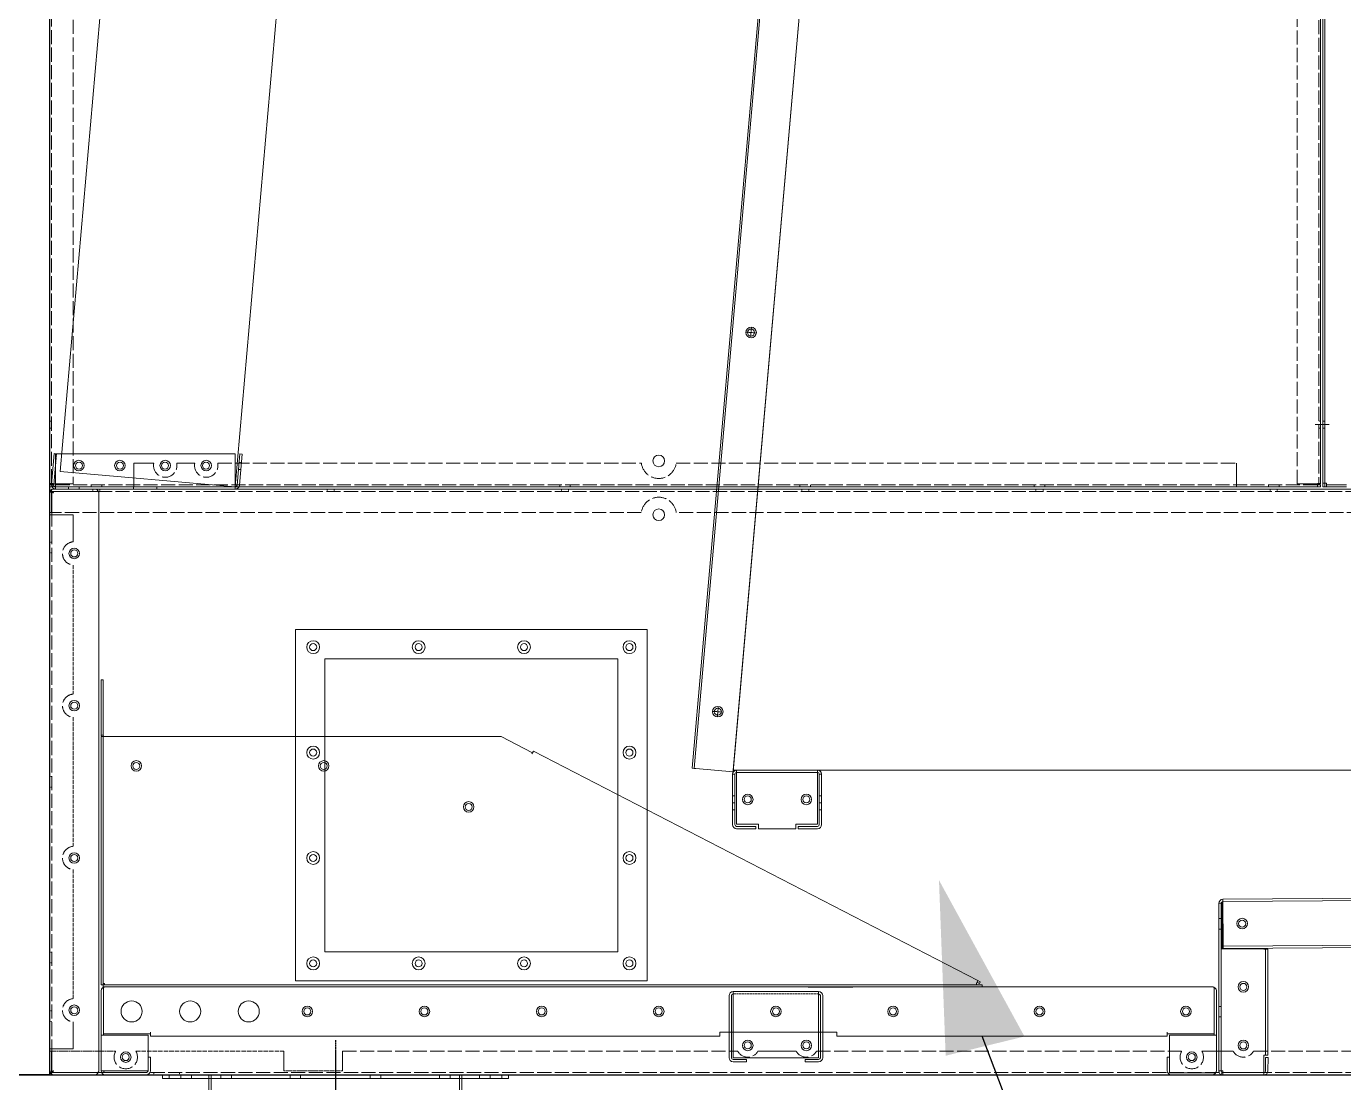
# Model space of a CAD drawing. Header units: millimetres. Extents: x 12184 to 41592, y 8990 to 29785.
# Drawn here: x 25405 to 26529, y 15717 to 16619 of the extents above; entities that cross this region are included whole.
import ezdxf

# ---------------------------------------------------------------- set-up
doc = ezdxf.new("R2010")
doc.units = ezdxf.units.MM
for name, pattern in [('CENTER', [2, 1.25, -0.25, 0.25, -0.25]), ('DASHDOT', [18.5, 12, -3, 0.5, -3]), ('DASHED', [15, 12, -3])]:
    doc.linetypes.add(name, pattern=pattern)
for name, color, linetype in [('center', 1, 'CENTER'), ('냉각탑_dim', 1, 'Continuous'), ('냉각탑_찬넬방진', 1, 'Continuous')]:
    doc.layers.add(name, color=color, linetype=linetype)

# ---------------------------------------------------------------- blocks, each defined once
blk = doc.blocks.new('A$C4226346C')
at = {"color": 7, "lineweight": 15}
for p, q in [((23.3, 330), (23.3, 165)), ((45.3, 330), (23.3, 330)), ((45.3, 330), (45.3, 165)), ((23.3, 321.5), (45.3, 321.5)), ((217.1, 312.7), (217.1, 165)), ((220.3, 312.7), (217.1, 312.7)), ((220.3, 312.7), (217.1, 312.7)), ((220.3, 307), (217.1, 307)), ((220.3, 312.7), (220.3, 165)), ((23.3, 302.1), (45.3, 302.1)), ((23.3, 302.1), (45.3, 302.1)), ((23.3, 298.5), (45.3, 298.5)), ((217.1, 297), (220.3, 297)), ((217.1, 297), (220.3, 297)), ((217.1, 288), (220.3, 288)), ((217.1, 288), (220.3, 288)), ((23.3, 279.1), (45.3, 279.1)), ((23.3, 279.1), (45.3, 279.1)), ((45.3, 274), (23.3, 274)), ((28.3, 273), (28.3, 165)), ((45.3, 273), (28.3, 273)), ((220.3, 271), (28.3, 271)), ((217.1, 273), (45.3, 273)), ((220.3, 273), (217.1, 273)), ((220.3, 273), (217.1, 273)), ((220.3, 165), (220.3, 273)), ((217.1, 262.8), (220.3, 262.8)), ((217.1, 262.8), (220.3, 262.8)), ((23.3, 249), (45.3, 249)), ((23.3, 249), (45.3, 249)), ((217.1, 253.8), (220.3, 253.8)), ((217.1, 253.8), (220.3, 253.8)), ((23.3, 226), (45.3, 226)), ((23.3, 226), (45.3, 226)), ((217.1, 203.7), (220.3, 203.7)), ((217.1, 203.7), (220.3, 203.7)), ((217.1, 194.7), (220.3, 194.7)), ((217.1, 194.7), (220.3, 194.7)), ((23.3, 176.5), (45.3, 176.5)), ((23.3, 176.5), (45.3, 176.5)), ((23.3, 165), (23.3, 0)), ((28.3, 165), (28.3, 57)), ((28.3, 165), (28.3, 59)), ((45.3, 165), (45.3, 0)), ((217.1, 17.3), (217.1, 165)), ((220.3, 17.3), (220.3, 165)), ((220.3, 57), (220.3, 165)), ((220.3, 59), (220.3, 165)), ((23.3, 153.5), (45.3, 153.5)), ((23.3, 153.5), (45.3, 153.5)), ((217.1, 135.3), (220.3, 135.3)), ((217.1, 135.3), (220.3, 135.3)), ((217.1, 126.3), (220.3, 126.3)), ((217.1, 126.3), (220.3, 126.3)), ((23.3, 104), (45.3, 104)), ((23.3, 104), (45.3, 104)), ((23.3, 81), (45.3, 81)), ((23.3, 81), (45.3, 81)), ((217.1, 76.2), (220.3, 76.2)), ((217.1, 76.2), (220.3, 76.2)), ((220.3, 59), (28.3, 59)), ((45.3, 57), (28.3, 57)), ((217.1, 57), (45.3, 57)), ((217.1, 67.2), (220.3, 67.2)), ((217.1, 67.2), (220.3, 67.2)), ((220.3, 57), (217.1, 57)), ((220.3, 57), (217.1, 57)), ((45.3, 56), (23.3, 56)), ((23.3, 50.9), (45.3, 50.9)), ((23.3, 50.9), (45.3, 50.9)), ((217.1, 42), (220.3, 42)), ((217.1, 42), (220.3, 42)), ((23.3, 31.5), (45.3, 31.5)), ((23.3, 27.9), (45.3, 27.9)), ((23.3, 27.9), (45.3, 27.9)), ((217.1, 33), (220.3, 33)), ((217.1, 33), (220.3, 33)), ((220.3, 23), (217.1, 23)), ((220.3, 17.3), (217.1, 17.3)), ((220.3, 17.3), (217.1, 17.3)), ((23.3, 8.5), (45.3, 8.5)), ((45.3, 0), (23.3, 0))]:
    blk.add_line(p, q, dxfattribs=at)
at = {"layer": 'center'}
blk.add_line((249.8, 165), (0, 165), dxfattribs=at)
blk = doc.blocks.new('A$C14485758')
at = {"color": 7, "lineweight": 13}
for p, q in [((0, 3.4), (0, 496.6)), ((42, 478), (42, 22)), ((42, 22), (42, 478))]:
    blk.add_line(p, q, dxfattribs=at)
at = {"color": 7, "lineweight": 13, "ltscale": 0.002692}
for p, q in [((1.5, 498), (0.7, 498.6)), ((1.5, 2), (0.7, 1.4))]:
    blk.add_line(p, q, dxfattribs=at)
at = {"color": 7, "lineweight": 13, "ltscale": 0.006783}
for p, q in [((3.4, 498), (0.7, 498)), ((3.4, 2), (0.7, 2))]:
    blk.add_line(p, q, dxfattribs=at)
at = {"color": 7, "lineweight": 13, "ltscale": 0.088}
for p, q in [((38.6, 500), (3.4, 500)), ((3.4, 2), (38.6, 2)), ((38.6, 0), (3.4, 0))]:
    blk.add_line(p, q, dxfattribs=at)
at = {"color": 7, "lineweight": 13, "ltscale": 0.0915}
for p, q in [((3.4, 498), (40, 498)), ((3.4, 2), (40, 2))]:
    blk.add_line(p, q, dxfattribs=at)
at = {"color": 7, "lineweight": 13, "ltscale": 0.05}
for p, q in [((40, 498), (40, 478)), ((40, 22), (40, 2))]:
    blk.add_line(p, q, dxfattribs=at)
at = {"color": 7, "lineweight": 13, "ltscale": 0.0415}
for p, q in [((40, 480), (40, 496.6)), ((42, 480), (42, 496.6)), ((40, 20), (40, 3.4)), ((42, 20), (42, 3.4))]:
    blk.add_line(p, q, dxfattribs=at)
at = {"color": 7, "lineweight": 13, "ltscale": 0.0035}
for p, q in [((40, 478), (38.6, 478)), ((38.6, 22), (40, 22))]:
    blk.add_line(p, q, dxfattribs=at)
at = {"color": 7, "lineweight": 13, "ltscale": 0.0085}
blk.add_line((42, 478), (38.6, 478), dxfattribs=at)
at = {"color": 7, "lineweight": 13, "ltscale": 0.005}
for p, q in [((40, 480), (42, 480)), ((40, 22), (40, 20)), ((40, 22), (42, 22)), ((42, 22), (40, 22)), ((40, 20), (42, 20))]:
    blk.add_line(p, q, dxfattribs=at)
at = {"color": 7, "lineweight": 13, "ltscale": 0.005006}
blk.add_line((40, 480), (40, 478), dxfattribs=at)
at = {"color": 7, "lineweight": 13}
for centre in [(21, 445), (21, 315), (21, 185), (21, 55)]:
    blk.add_circle(centre, 3, dxfattribs=at)
for centre, start, end in [((3.4, 496.6), 90, 180), ((38.6, 496.6), 360, 90), ((3.4, 3.4), 180, 270), ((38.6, 3.4), 270, 0)]:
    blk.add_arc(centre, 3.4, start, end, dxfattribs=at)
for points in [[(0, 496.6), (0, 496.9), (0.1, 497.2), (0.2, 497.5), (0.4, 497.7), (0.7, 498)], [(0, 3.4), (0, 3.1), (0.1, 2.8), (0.2, 2.5), (0.4, 2.3), (0.7, 2)]]:
    blk.add_open_spline(points, degree=5, dxfattribs=at)
blk = doc.blocks.new('A$C43CC3445')
at = {"color": 7, "lineweight": 13, "ltscale": 0.095}
for p, q in [((0, 33.6), (0, 71.6)), ((950, 71.6), (950, 33.6)), ((952, 33.6), (952, 71.6))]:
    blk.add_line(p, q, dxfattribs=at)
at = {"color": 7, "lineweight": 13, "ltscale": 0.002692}
for p, q in [((2, 73.5), (1.4, 74.3)), ((950, 73.5), (950.6, 74.3))]:
    blk.add_line(p, q, dxfattribs=at)
at = {"color": 7, "lineweight": 13, "ltscale": 0.006783}
for p, q in [((2, 74.3), (2, 71.6)), ((950, 74.3), (950, 71.6)), ((948.6, 1.7), (951.3, 1.7))]:
    blk.add_line(p, q, dxfattribs=at)
at = {"color": 7, "lineweight": 13, "ltscale": 0.0915}
for p, q in [((2, 35), (2, 71.6)), ((950, 71.6), (950, 35)), ((3.4, 33.6), (40, 33.6)), ((948.6, 33.6), (912, 33.6)), ((40, 3.4), (3.4, 3.4)), ((948.6, 1.7), (912, 1.7))]:
    blk.add_line(p, q, dxfattribs=at)
at = {"color": 7, "lineweight": 13}
for p, q in [((948.6, 75), (3.4, 75)), ((528, 33), (42, 33)), ((528, 33), (42, 33)), ((910, 33), (628, 33)), ((910, 33), (628, 33))]:
    blk.add_line(p, q, dxfattribs=at)
at = {"color": 7, "lineweight": 13, "ltscale": 0.0035}
for p, q in [((2, 35), (2, 33.6)), ((42, 35), (42, 36.4)), ((528, 36.4), (528, 35)), ((910, 36.4), (910, 35))]:
    blk.add_line(p, q, dxfattribs=at)
at = {"color": 7, "lineweight": 13, "ltscale": 0.1}
for p, q in [((2, 35), (42, 35)), ((2, 35), (42, 35)), ((910, 35), (950, 35)), ((910, 35), (950, 35))]:
    blk.add_line(p, q, dxfattribs=at)
at = {"color": 7, "lineweight": 13, "ltscale": 0.0085}
for p, q in [((42, 33), (42, 36.4)), ((528, 33), (528, 36.4)), ((628, 33), (628, 36.4)), ((3.4, 33.6), (0, 33.6)), ((948.6, 33.6), (952, 33.6)), ((3.4, 3.4), (0, 3.4))]:
    blk.add_line(p, q, dxfattribs=at)
at = {"color": 7, "lineweight": 13, "ltscale": 0.25}
for p, q in [((528, 36.4), (628, 36.4)), ((628, 36.4), (528, 36.4))]:
    blk.add_line(p, q, dxfattribs=at)
at = {"color": 7, "lineweight": 13, "ltscale": 0.005}
for p, q in [((528, 33), (528, 35)), ((910, 33), (910, 35)), ((910, 35), (910, 33)), ((42, 15), (40, 15)), ((910, 15), (912, 15)), ((0, 3.4), (2, 3.4))]:
    blk.add_line(p, q, dxfattribs=at)
at = {"color": 7, "lineweight": 13, "ltscale": 0.0755}
for p, q in [((0, 33.6), (0, 3.4)), ((40, 33.6), (40, 3.4)), ((952, 3.4), (952, 33.6))]:
    blk.add_line(p, q, dxfattribs=at)
at = {"color": 7, "lineweight": 13, "ltscale": 0.000768952}
for p, q in [((0, 33.6), (0.3, 33.6)), ((952, 33.6), (951.7, 33.6))]:
    blk.add_line(p, q, dxfattribs=at)
at = {"color": 7, "lineweight": 13, "ltscale": 0.046494}
blk.add_line((40, 33.6), (40, 15), dxfattribs=at)
at = {"color": 7, "lineweight": 13, "ltscale": 0.07975}
blk.add_line((912, 33.6), (912, 1.7), dxfattribs=at)
at = {"color": 7, "lineweight": 13, "ltscale": 0.029}
for p, q in [((40, 3.4), (40, 15)), ((42, 3.4), (42, 15)), ((910, 15), (910, 3.4))]:
    blk.add_line(p, q, dxfattribs=at)
at = {"color": 7, "lineweight": 13, "ltscale": 0.000131999}
blk.add_line((2, 3.4), (2, 3.3), dxfattribs=at)
at = {"color": 7, "lineweight": 13, "ltscale": 0.088}
for p, q in [((3.4, 2), (38.6, 2)), ((38.6, 0), (3.4, 0)), ((913.4, 0), (948.6, 0))]:
    blk.add_line(p, q, dxfattribs=at)
at = {"color": 7, "lineweight": 13, "ltscale": 0.00249}
blk.add_line((951, 1), (950.3, 1.7), dxfattribs=at)
at = {"color": 7, "lineweight": 13, "ltscale": 0.000166142}
blk.add_line((952, 3.4), (952, 3.3), dxfattribs=at)
at = {"color": 7, "lineweight": 13}
for centre, radius in [((26, 54), 9), ((76, 54), 9), ((126, 54), 9), ((176, 54), 3), ((276, 54), 3), ((376, 54), 3), ((476, 54), 3), ((576, 54), 3), ((676, 54), 3), ((801, 54), 3), ((926, 54), 3), ((21, 15), 3), ((931, 15), 3)]:
    blk.add_circle(centre, radius, dxfattribs=at)
for centre, radius, start, end in [((3.4, 71.6), 3.4, 90, 180), ((948.6, 71.6), 3.4, 0, 90), ((3.4, 3.4), 3.4, 180, 270), ((3.4, 3.4), 1.4, 180, 270), ((38.6, 3.4), 1.4, 270, 0), ((38.6, 3.4), 3.4, 270, 0), ((913.4, 3.4), 3.4, 180, 270), ((948.6, 3.4), 3.4, 270, 0)]:
    blk.add_arc(centre, radius, start, end, dxfattribs=at)
for points in [[(3.4, 75), (3.1, 75), (2.8, 74.9), (2.5, 74.8), (2.3, 74.6), (2, 74.3)], [(948.6, 75), (948.9, 75), (949.2, 74.9), (949.5, 74.8), (949.7, 74.6), (950, 74.3)], [(952, 3.4), (952, 3.1), (951.9, 2.7), (951.8, 2.4), (951.6, 2), (951.3, 1.7)]]:
    blk.add_open_spline(points, degree=5, dxfattribs=at)
blk = doc.blocks.new('A$C769B2891')
at = {"color": 7, "lineweight": 15}
for p, q in [((0, 8.5), (1, 151.5)), ((1, 151.5), (3, 151.5)), ((3, 151.5), (1, 151.5)), ((1, 151.5), (3, 151.5)), ((2, 8.5), (3, 151.5)), ((3, 151.5), (2.7, 112.5)), ((2.7, 112.5), (3, 151.5)), ((3.4, 151.5), (3, 151.5)), ((3, 151.5), (3.8, 151.5)), ((3.8, 151.5), (3.4, 151.5)), ((3.8, 151.5), (3.6, 112.5)), ((3.6, 112.5), (3.8, 151.5)), ((4.5, 155), (4.5, 153)), ((747.5, 155), (4.5, 155)), ((4.5, 155), (4.5, 153)), ((4.5, 151.5), (4.5, 155)), ((4.5, 153), (4.5, 152.5)), ((747.5, 153), (4.5, 153)), ((4.5, 152.5), (4.5, 151.5)), ((4.5, 116.5), (4.5, 151.5)), ((4.5, 151.5), (4.5, 116.5)), ((747.5, 153), (747.5, 155)), ((747.5, 155), (747.5, 153)), ((747.5, 155), (747.5, 153)), ((747.5, 151.5), (747.5, 153)), ((747.5, 153), (747.5, 152.5)), ((747.5, 152.5), (747.5, 151.5)), ((747.5, 116.5), (747.5, 151.5)), ((747.5, 151.5), (747.5, 116.5)), ((748.1, 151.5), (747.8, 111.6)), ((748.1, 151.5), (747.8, 111.6)), ((749, 151.5), (748, 3.5)), ((749, 151.5), (748.1, 151.5)), ((748.5, 151.5), (748.1, 151.5)), ((749, 151.5), (748.5, 151.5)), ((749, 151.5), (748.7, 111.6)), ((749, 151.5), (748.7, 111.6)), ((751, 151.5), (749, 151.5)), ((751, 151.5), (749, 151.5)), ((749, 151.5), (751, 151.5)), ((751, 151.5), (750, 3.5)), ((0.9, 138.5), (2.9, 138.5)), ((0.9, 138.5), (2.9, 138.5)), ((750.9, 138.6), (748.9, 138.6)), ((750.9, 138.6), (748.9, 138.6)), ((750.9, 138.6), (748.9, 138.6)), ((750.9, 138.6), (748.9, 138.6)), ((750.9, 138.6), (748.9, 138.6)), ((750.9, 138.6), (748.9, 138.6)), ((750.9, 138.6), (748.9, 138.6)), ((750.9, 138.6), (748.9, 138.6)), ((750.9, 138.6), (748.9, 138.6)), ((750.9, 138.6), (748.9, 138.6)), ((750.9, 138.6), (748.9, 138.6)), ((750.9, 138.6), (748.9, 138.6)), ((750.9, 138.6), (748.9, 138.6)), ((750.9, 138.6), (748.9, 138.6)), ((750.9, 138.6), (748.9, 138.6)), ((750.9, 138.6), (748.9, 138.6)), ((0.8, 129.5), (2.8, 129.5)), ((0.8, 129.5), (2.8, 129.5)), ((750.8, 129.6), (748.8, 129.6)), ((750.8, 129.6), (748.8, 129.6)), ((750.8, 129.6), (748.8, 129.6)), ((750.8, 129.6), (748.8, 129.6)), ((750.8, 129.6), (748.8, 129.6)), ((750.8, 129.6), (748.8, 129.6)), ((750.8, 129.6), (748.8, 129.6)), ((750.8, 129.6), (748.8, 129.6)), ((750.8, 129.6), (748.8, 129.6)), ((750.8, 129.6), (748.8, 129.6)), ((750.8, 129.6), (748.8, 129.6)), ((750.8, 129.6), (748.8, 129.6)), ((750.8, 129.6), (748.8, 129.6)), ((750.8, 129.6), (748.8, 129.6)), ((750.8, 129.6), (748.8, 129.6)), ((750.8, 129.6), (748.8, 129.6)), ((2.7, 112.5), (3.6, 112.5)), ((2.7, 112.5), (4.2, 112.5)), ((3.6, 112.5), (4.2, 112.5)), ((39.2, 112.2), (4.2, 112.5)), ((4.2, 112.5), (39.2, 112.2)), ((4.5, 113), (4.5, 116.5)), ((4.5, 116.5), (4.5, 115.4)), ((4.5, 115.4), (4.5, 115)), ((747.5, 115), (4.5, 115)), ((4.5, 113), (4.5, 115)), ((747.5, 115), (4.5, 115)), ((747.5, 113), (4.5, 113)), ((747.5, 113), (4.5, 113)), ((747.5, 113), (747.5, 116.5)), ((747.5, 115.4), (747.5, 116.5)), ((747.5, 115), (747.5, 115.4)), ((747.5, 113), (747.5, 115)), ((40.3, 112.2), (39.2, 112.2)), ((42.7, 112.2), (39.2, 112.2)), ((40.7, 112.2), (40.1, 21.7)), ((40.7, 112.2), (40.1, 21.7)), ((40.7, 112.2), (40.3, 112.2)), ((42.7, 112.2), (40.7, 112.2)), ((42.7, 112.2), (42.1, 21.7)), ((42.7, 112.2), (42.1, 21.7)), ((708.1, 17.3), (708.7, 111.9)), ((708.1, 17.3), (708.7, 111.9)), ((708.7, 111.9), (712.2, 111.9)), ((708.7, 111.9), (710.7, 111.9)), ((710.1, 17.2), (710.7, 111.9)), ((710.1, 17.2), (710.7, 111.9)), ((711.1, 111.9), (710.7, 111.9)), ((712.2, 111.9), (711.1, 111.9)), ((712.2, 111.9), (747.2, 111.6)), ((712.2, 111.9), (747.2, 111.6)), ((747.2, 111.6), (748.7, 111.6)), ((747.2, 111.6), (747.8, 111.6)), ((748.7, 111.6), (747.8, 111.6)), ((0.4, 63.5), (2.4, 63.5)), ((0.4, 63.5), (2.4, 63.5)), ((0.4, 63.5), (2.4, 63.5)), ((0.4, 63.5), (2.4, 63.5)), ((0.4, 63.5), (2.4, 63.5)), ((0.4, 63.5), (2.4, 63.5)), ((0.4, 63.5), (2.4, 63.5)), ((0.4, 63.5), (2.4, 63.5)), ((0.4, 63.5), (2.4, 63.5)), ((0.4, 63.5), (2.4, 63.5)), ((0.4, 63.5), (2.4, 63.5)), ((0.4, 63.5), (2.4, 63.5)), ((0.4, 63.5), (2.4, 63.5)), ((0.4, 63.5), (2.4, 63.5)), ((0.3, 54.5), (2.3, 54.5)), ((0.3, 54.5), (2.3, 54.5)), ((0.3, 54.5), (2.3, 54.5)), ((0.3, 54.5), (2.3, 54.5)), ((0.3, 54.5), (2.3, 54.5)), ((0.3, 54.5), (2.3, 54.5)), ((0.3, 54.5), (2.3, 54.5)), ((0.3, 54.5), (2.3, 54.5)), ((0.3, 54.5), (2.3, 54.5)), ((0.3, 54.5), (2.3, 54.5)), ((0.3, 54.5), (2.3, 54.5)), ((0.3, 54.5), (2.3, 54.5)), ((0.3, 54.5), (2.3, 54.5)), ((0.3, 54.5), (2.3, 54.5)), ((750.3, 53.5), (748.3, 53.5)), ((750.3, 53.5), (748.3, 53.5)), ((750.3, 53.5), (748.3, 53.5)), ((750.3, 53.5), (748.3, 53.5)), ((750.3, 53.5), (748.3, 53.5)), ((750.3, 53.5), (748.3, 53.5)), ((750.3, 53.5), (748.3, 53.5)), ((750.3, 53.5), (748.3, 53.5)), ((750.3, 53.5), (748.3, 53.5)), ((750.3, 53.5), (748.3, 53.5)), ((750.3, 44.5), (748.3, 44.5)), ((750.3, 44.5), (748.3, 44.5)), ((750.3, 44.5), (748.3, 44.5)), ((750.3, 44.5), (748.3, 44.5)), ((750.3, 44.5), (748.3, 44.5)), ((750.3, 44.5), (748.3, 44.5)), ((750.3, 44.5), (748.3, 44.5)), ((750.3, 44.5), (748.3, 44.5)), ((750.3, 44.5), (748.3, 44.5)), ((750.3, 44.5), (748.3, 44.5)), ((38.5, 6.7), (38.6, 21.7)), ((38.6, 21.7), (38.5, 4.7)), ((39.6, 21.7), (38.6, 21.7)), ((38.6, 21.7), (42.1, 21.7)), ((40.1, 21.7), (39.6, 21.7)), ((40.1, 19.7), (40, 8.2)), ((40, 8.2), (40.1, 19.7)), ((42.1, 21.7), (40.1, 21.7)), ((42.1, 19.7), (40.1, 19.7)), ((42.1, 19.7), (40.1, 19.7)), ((42.1, 19.7), (42, 8.2)), ((42.1, 19.7), (42, 8.2)), ((708, 3.8), (708.1, 15.3)), ((708, 3.8), (708.1, 15.3)), ((711.6, 17.2), (708.1, 17.3)), ((708.1, 17.3), (710.1, 17.2)), ((708.1, 15.3), (710.1, 15.2)), ((708.1, 15.3), (710.1, 15.2)), ((710, 3.7), (710.1, 15.2)), ((710, 3.7), (710.1, 15.2)), ((710.1, 17.2), (710.5, 17.2)), ((710.5, 17.2), (711.6, 17.2)), ((711.5, 0.2), (711.6, 17.2)), ((711.5, 0.2), (711.6, 17.2)), ((0, 8.5), (2, 8.5)), ((0, 8.5), (3.5, 8.5)), ((2.4, 8.5), (2, 8.5)), ((2, 5.3), (2.8, 7.1)), ((3.5, 8.5), (2.4, 8.5)), ((3.5, 5), (3.5, 8.5)), ((3.5, 5), (3.5, 8.5)), ((3.5, 7), (38.5, 6.7)), ((3.5, 5), (38.5, 4.7)), ((38.5, 4.7), (3.5, 5)), ((38.5, 4.7), (3.5, 5)), ((38.5, 4.7), (38.5, 6.7)), ((746.5, 2), (711.5, 2.2)), ((711.5, 0.2), (746.5, 0)), ((711.5, 0.2), (746.5, 0)), ((746.5, 0), (711.5, 0.2)), ((750, 3.5), (746.5, 3.5)), ((746.5, 3.5), (747.5, 3.5)), ((746.5, 3.5), (746.5, 0)), ((746.5, 3.5), (746.5, 2)), ((746.5, 2), (746.5, 0)), ((748, 0.3), (747.1, 2.1)), ((747.5, 3.5), (748, 3.5)), ((750, 3.5), (748, 3.5))]:
    blk.add_line(p, q, dxfattribs=at)
for centre in [(20.8, 134), (125.8, 134), (250.8, 134), (375.8, 134), (500.8, 134.1), (625.8, 134.1), (730.8, 134.1), (21.5, 80), (729.5, 75.3), (21.1, 30), (729.1, 25.3)]:
    blk.add_circle(centre, 3, dxfattribs=at)
for centre, radius, start, end in [((4.5, 151.5), 3.5, 90, 179.618), ((4.5, 151.5), 1.5, 90, 179.618), ((747.5, 151.5), 3.5, 359.618, 90), ((747.5, 151.5), 1.5, 359.618, 90), ((3.5, 8.5), 3.5, 179.618, 269.618), ((3.5, 8.5), 1.5, 179.618, 269.618), ((38.5, 8.2), 3.5, 269.618, 359.618), ((38.5, 8.2), 1.5, 269.618, 359.618), ((711.5, 3.7), 3.5, 179.618, 269.618), ((711.5, 3.7), 1.5, 179.618, 269.618), ((746.5, 3.5), 3.5, 269.618, 359.618), ((746.5, 3.5), 1.5, 269.618, 359.618)]:
    blk.add_arc(centre, radius, start, end, dxfattribs=at)
blk = doc.blocks.new('A$C76EF066E')
at = {"color": 7, "lineweight": 15}
for p, q in [((2, 46.5), (0, 46.5)), ((0, 3.5), (0, 46.5)), ((2, 46.5), (0, 46.5)), ((2, 46.5), (2, 3.5)), ((72.5, 50), (3.5, 50)), ((3.5, 46.5), (3.5, 50)), ((3.5, 48), (3.5, 50)), ((72.5, 48), (3.5, 48)), ((3.5, 47.6), (3.5, 48)), ((3.5, 46.5), (3.5, 47.6)), ((3.5, 46.5), (3.5, 4)), ((3.5, 4), (3.5, 46.5)), ((72.5, 48), (72.5, 50)), ((72.5, 46.5), (72.5, 50)), ((72.5, 48), (72.5, 47.6)), ((72.5, 47.6), (72.5, 46.5)), ((72.5, 46.5), (72.5, 4)), ((72.5, 4), (72.5, 46.5)), ((74, 46.5), (74, 3.5)), ((74, 46.5), (76, 46.5)), ((74, 46.5), (76, 46.5)), ((76, 3.5), (76, 46.5)), ((2, 28), (0, 28)), ((2, 28), (0, 28)), ((2, 28), (0, 28)), ((2, 28), (0, 28)), ((2, 28), (0, 28)), ((74, 28), (76, 28)), ((74, 28), (76, 28)), ((74, 28), (76, 28)), ((74, 28), (76, 28)), ((74, 28), (76, 28)), ((2, 22), (0, 22)), ((2, 22), (0, 22)), ((2, 22), (0, 22)), ((2, 22), (0, 22)), ((2, 22), (0, 22)), ((2, 22), (0, 22)), ((2, 22), (0, 22)), ((2, 16), (0, 16)), ((2, 16), (0, 16)), ((74, 22), (76, 22)), ((74, 22), (76, 22)), ((74, 22), (76, 22)), ((74, 22), (76, 22)), ((74, 22), (76, 22)), ((74, 22), (76, 22)), ((74, 22), (76, 22)), ((74, 16), (76, 16)), ((74, 16), (76, 16)), ((3.5, 4), (22, 4)), ((3.5, 4), (22, 4)), ((20, 2), (3.5, 2)), ((20, 0), (3.5, 0)), ((20, 2), (20, 0)), ((22, 0), (22, 4)), ((22, 0), (22, 4)), ((54, 0), (22, 0)), ((54, 0), (22, 0)), ((54, 0), (54, 4)), ((72.5, 4), (54, 4)), ((72.5, 4), (54, 4)), ((54, 0), (54, 4)), ((56, 2), (56, 0)), ((72.5, 2), (56, 2)), ((72.5, 0), (56, 0))]:
    blk.add_line(p, q, dxfattribs=at)
for centre in [(13, 25), (63, 25)]:
    blk.add_circle(centre, 3, dxfattribs=at)
for centre, radius, start, end in [((3.5, 46.5), 3.5, 90, 180), ((3.5, 46.5), 1.5, 90, 180), ((72.5, 46.5), 3.5, 360, 90), ((72.5, 46.5), 1.5, 360, 90), ((3.5, 3.5), 3.5, 180, 270), ((3.5, 3.5), 1.5, 180, 270), ((72.5, 3.5), 1.5, 270, 360), ((72.5, 3.5), 3.5, 270, 360)]:
    blk.add_arc(centre, radius, start, end, dxfattribs=at)
blk = doc.blocks.new('A$C24E3404D')
at = {"color": 7, "lineweight": 13, "ltscale": 0.110417}
for p, q in [((0, 56.5), (0, 3.5)), ((2, 3.5), (2, 56.5)), ((3.5, 56.5), (3.5, 3.5)), ((76.5, 56.5), (76.5, 3.5)), ((76.5, 3.5), (76.5, 56.5)), ((78, 3.5), (78, 56.5)), ((80, 3.5), (80, 56.5))]:
    blk.add_line(p, q, dxfattribs=at)
at = {"color": 7, "linetype": 'DASHED', "lineweight": 13, "ltscale": 0.004167}
for p, q in [((3.5, 58), (3.5, 60)), ((76.5, 58), (76.5, 60))]:
    blk.add_line(p, q, dxfattribs=at)
at = {"color": 7, "lineweight": 13, "ltscale": 0.152083}
for p, q in [((3.5, 60), (76.5, 60)), ((76.5, 3.5), (3.5, 3.5))]:
    blk.add_line(p, q, dxfattribs=at)
at = {"color": 7, "lineweight": 13, "ltscale": 0.007292}
for p, q in [((3.5, 56.5), (3.5, 60)), ((76.5, 56.5), (76.5, 60))]:
    blk.add_line(p, q, dxfattribs=at)
at = {"color": 7, "linetype": 'DASHED', "lineweight": 13, "ltscale": 0.003125}
blk.add_line((3.5, 58), (3.5, 56.5), dxfattribs=at)
at = {"color": 7, "linetype": 'DASHED', "lineweight": 13, "ltscale": 0.152083}
for p, q in [((76.5, 58), (3.5, 58)), ((76.5, 3.5), (3.5, 3.5))]:
    blk.add_line(p, q, dxfattribs=at)
at = {"color": 7, "linetype": 'DASHED', "lineweight": 13, "ltscale": 0.110417}
blk.add_line((3.5, 3.5), (3.5, 56.5), dxfattribs=at)
at = {"color": 7, "lineweight": 13, "ltscale": 0.003125}
blk.add_line((76.5, 58), (76.5, 56.5), dxfattribs=at)
at = {"color": 7, "lineweight": 13, "ltscale": 0.023958}
for p, q in [((15, 2), (3.5, 2)), ((65, 2), (76.5, 2)), ((15, 0), (3.5, 0)), ((65, 0), (76.5, 0))]:
    blk.add_line(p, q, dxfattribs=at)
at = {"color": 7, "lineweight": 13, "ltscale": 0.004167}
for p, q in [((15, 2), (15, 0)), ((65, 2), (65, 0))]:
    blk.add_line(p, q, dxfattribs=at)
at = {"color": 7, "lineweight": 13}
for centre in [(40, 43), (16, 14), (66, 14)]:
    blk.add_circle(centre, 3, dxfattribs=at)
for centre, radius, start, end in [((3.5, 56.5), 3.5, 90, 180), ((3.5, 56.5), 1.5, 90, 180), ((76.5, 56.5), 3.5, 0, 90), ((76.5, 56.5), 1.5, 0, 90), ((3.5, 3.5), 3.5, 180, 270), ((3.5, 3.5), 1.5, 180, 270), ((76.5, 3.5), 1.5, 270, 0), ((76.5, 3.5), 3.5, 270, 0)]:
    blk.add_arc(centre, radius, start, end, dxfattribs=at)
blk = doc.blocks.new('A$C5F044F0A')
at = {"color": 7, "lineweight": 13, "ltscale": 0.055146}
blk.add_line((2.3, 30.2), (0, 3.8), dxfattribs=at)
at = {"color": 7, "lineweight": 13, "ltscale": 0.004167}
for p, q in [((4.3, 30), (2.3, 30.2)), ((162.8, 29.8), (160.8, 30))]:
    blk.add_line(p, q, dxfattribs=at)
at = {"color": 7, "lineweight": 13, "ltscale": 0.319506}
for p, q in [((156.9, 30), (3.5, 30)), ((156.9, 0), (3.5, 0))]:
    blk.add_line(p, q, dxfattribs=at)
at = {"color": 7, "lineweight": 13, "ltscale": 0.055208}
for p, q in [((3.5, 3.5), (3.5, 30)), ((156.9, 3.5), (156.9, 30)), ((156.9, 30), (156.9, 3.5))]:
    blk.add_line(p, q, dxfattribs=at)
at = {"color": 7, "linetype": 'DASHED', "lineweight": 13, "ltscale": 0.055208}
blk.add_line((3.5, 30), (3.5, 3.5), dxfattribs=at)
at = {"color": 7, "linetype": 'DASHED', "lineweight": 13, "ltscale": 0.001633}
blk.add_line((4.3, 30), (3.5, 30), dxfattribs=at)
at = {"color": 7, "linetype": 'DASHED', "lineweight": 13, "ltscale": 0.019427}
blk.add_line((4.3, 30), (3.5, 20.7), dxfattribs=at)
at = {"color": 7, "lineweight": 13, "ltscale": 0.317873}
blk.add_line((156.9, 30), (4.3, 30), dxfattribs=at)
at = {"color": 7, "lineweight": 13, "ltscale": 0.055693}
for p, q in [((160.8, 30), (158.5, 3.4)), ((162.8, 29.8), (160.5, 3.2))]:
    blk.add_line(p, q, dxfattribs=at)
at = {"color": 7, "linetype": 'DASHED', "lineweight": 13, "ltscale": 0.004167}
for p, q in [((162.2, 22.6), (160.2, 22.8)), ((162.2, 22.6), (160.2, 22.8)), ((161.6, 16.7), (159.6, 16.8)), ((161.6, 16.7), (159.6, 16.8)), ((3.5, 0), (3.5, 2)), ((14.5, 0), (14.5, 2)), ((14.5, 0), (14.5, 2)), ((14.5, 0), (14.5, 2)), ((14.5, 0), (14.5, 2)), ((14.5, 0), (14.5, 2)), ((14.5, 0), (14.5, 2)), ((14.5, 0), (14.5, 2)), ((14.5, 0), (14.5, 2)), ((14.5, 0), (14.5, 2)), ((14.5, 0), (14.5, 2)), ((14.5, 0), (14.5, 2)), ((23.5, 0), (23.5, 2)), ((23.5, 0), (23.5, 2)), ((23.5, 0), (23.5, 2)), ((23.5, 0), (23.5, 2)), ((23.5, 0), (23.5, 2)), ((23.5, 0), (23.5, 2)), ((23.5, 0), (23.5, 2)), ((23.5, 0), (23.5, 2)), ((23.5, 0), (23.5, 2)), ((23.5, 0), (23.5, 2)), ((23.5, 0), (23.5, 2)), ((70, 0), (70, 2)), ((70, 0), (70, 2)), ((70, 0), (70, 2)), ((70, 0), (70, 2)), ((70, 0), (70, 2)), ((70, 0), (70, 2)), ((70, 0), (70, 2)), ((70, 0), (70, 2)), ((70, 0), (70, 2)), ((70, 0), (70, 2)), ((70, 0), (70, 2)), ((90, 0), (90, 2)), ((90, 0), (90, 2)), ((90, 0), (90, 2)), ((90, 0), (90, 2)), ((90, 0), (90, 2)), ((90, 0), (90, 2)), ((90, 0), (90, 2)), ((90, 0), (90, 2)), ((90, 0), (90, 2)), ((90, 0), (90, 2)), ((90, 0), (90, 2)), ((156.9, 0), (156.9, 2))]:
    blk.add_line(p, q, dxfattribs=at)
at = {"color": 7, "lineweight": 13, "ltscale": 0.035719}
blk.add_line((3.5, 20.7), (2, 3.6), dxfattribs=at)
at = {"color": 7, "lineweight": 13, "ltscale": 0.007292}
for p, q in [((3.5, 3.5), (3.5, 0)), ((156.9, 3.5), (156.9, 0))]:
    blk.add_line(p, q, dxfattribs=at)
at = {"color": 7, "linetype": 'DASHED', "lineweight": 13, "ltscale": 0.003125}
blk.add_line((3.5, 2), (3.5, 3.5), dxfattribs=at)
at = {"color": 7, "linetype": 'DASHED', "lineweight": 13, "ltscale": 0.319506}
blk.add_line((3.5, 2), (156.9, 2), dxfattribs=at)
at = {"color": 7, "lineweight": 13, "ltscale": 0.003125}
blk.add_line((156.9, 2), (156.9, 3.5), dxfattribs=at)
at = {"color": 7, "lineweight": 13, "ltscale": 0.000261465}
for p, q in [((157, 2), (156.9, 2)), ((156.9, 0), (157, 0))]:
    blk.add_line(p, q, dxfattribs=at)
at = {"color": 7, "lineweight": 13}
for centre in [(23.5, 20), (58.5, 20), (96.9, 20), (131.9, 20)]:
    blk.add_circle(centre, 3, dxfattribs=at)
for centre, radius, start, end in [((3.5, 3.5), 3.5, 175, 270), ((3.5, 3.5), 1.5, 175, 270), ((157, 3.5), 1.5, 270, 355), ((157, 3.5), 3.5, 270, 355)]:
    blk.add_arc(centre, radius, start, end, dxfattribs=at)
blk = doc.blocks.new('A$C4D5F1F97')
at = {"color": 7, "lineweight": 13}
for p, q in [((0, 300), (300, 300)), ((0, 300), (0, 0)), ((300, 0), (300, 300)), ((300, 0), (0, 0))]:
    blk.add_line(p, q, dxfattribs=at)
for centre in [(15, 285), (105, 285), (195, 285), (285, 285), (15, 195), (285, 195), (15, 105), (285, 105), (15, 15), (105, 15), (195, 15), (285, 15)]:
    blk.add_circle(centre, 5.5, dxfattribs=at)
blk = doc.blocks.new('A$C7B6532BF')
at = {"color": 5, "lineweight": 5}
for p, q in [((239.1, 2732.8), (0, 0)), ((0, 0), (609.6, 0))]:
    blk.add_line(p, q, dxfattribs=at)
blk = doc.blocks.new('A$C493D0A01')
at = {"lineweight": 5}
blk.add_blockref('A$C7B6532BF', (0, 0), dxfattribs=at)
blk = doc.blocks.new('A$C61454930')
at = {"color": 7, "lineweight": 13, "ltscale": 0.1475}
for p, q in [((0, 215.2), (0, 262.4)), ((1.6, 215.2), (1.6, 262.4))]:
    blk.add_line(p, q, dxfattribs=at)
at = {"color": 7, "lineweight": 13, "ltscale": 0.005}
for p, q in [((1.6, 262.4), (0, 262.4)), ((0, 215.2), (1.6, 215.2)), ((0, 214), (1.6, 214)), ((369, 201.7), (368.3, 200.2)), ((1.6, 2), (0, 2)), ((1.6, 0.4), (1.6, 2)), ((749.7, 3.2), (750.4, 4.6)), ((752, 2), (752, 0.4))]:
    blk.add_line(p, q, dxfattribs=at)
at = {"color": 7, "lineweight": 13}
for p, q in [((0, 214), (0, 2)), ((1.6, 214), (1.6, 2)), ((2.8, 214), (341.6, 214)), ((369, 201.7), (748.3, 5.7)), ((1.6, 2), (752, 2)), ((1.6, 0.4), (752, 0.4))]:
    blk.add_line(p, q, dxfattribs=at)
at = {"color": 7, "lineweight": 13, "ltscale": 0.00375}
for p, q in [((2.8, 214), (1.6, 214)), ((368.3, 200.2), (367.7, 199.2)), ((2.8, 3.2), (1.6, 3.2)), ((2.8, 3.2), (2.8, 2)), ((747.1, 3.2), (747.1, 2))]:
    blk.add_line(p, q, dxfattribs=at)
at = {"color": 7, "lineweight": 13, "ltscale": 0.09375}
blk.add_line((341.6, 214), (368.3, 200.2), dxfattribs=at)
at = {"color": 7, "lineweight": 13, "ltscale": 0.001252}
blk.add_line((641.6, 0), (641.6, 0.4), dxfattribs=at)
at = {"color": 7, "lineweight": 13, "ltscale": 0.00875}
blk.add_line((748.3, 5.7), (747.1, 3.2), dxfattribs=at)
at = {"color": 7, "lineweight": 13, "ltscale": 0.007259}
for p, q in [((749.7, 3.2), (747.6, 4.3)), ((750.4, 4.6), (748.3, 5.7))]:
    blk.add_line(p, q, dxfattribs=at)
at = {"color": 7, "lineweight": 13, "ltscale": 0.000866094}
blk.add_line((748.2, 5.4), (748.3, 5.7), dxfattribs=at)
at = {"color": 7, "lineweight": 13, "ltscale": 0.11625}
blk.add_line((604.4, 0), (641.6, 0), dxfattribs=at)
at = {"color": 7, "lineweight": 13}
for centre, radius in [((30, 189), 4.5), ((30, 189), 3), ((190, 189), 4.5), ((190, 189), 3), ((313.7, 154), 4.5), ((313.7, 154), 3)]:
    blk.add_circle(centre, radius, dxfattribs=at)
for centre, radius, start, end in [((2.8, 215.2), 2.8, 180, 205.3762), ((2.8, 215.2), 1.2, 180, 270), ((604.4, 2.8), 2.8, 238.969, 270)]:
    blk.add_arc(centre, radius, start, end, dxfattribs=at)
blk = doc.blocks.new('A$C7AF137E1')
at = {"color": 7, "lineweight": 13, "ltscale": 0.004}
blk.add_line((0, 35), (0, 33.4), dxfattribs=at)
at = {"color": 7, "lineweight": 13}
for p, q in [((2700, 35), (0, 35)), ((2700, 33.4), (0, 33.4)), ((2700, 0), (0, 0))]:
    blk.add_line(p, q, dxfattribs=at)
at = {"color": 7, "lineweight": 13, "ltscale": 0.00375}
blk.add_line((0, 31.9), (0, 33.4), dxfattribs=at)
at = {"color": 7, "lineweight": 13, "ltscale": 0.07975}
blk.add_line((0, 0), (0, 31.9), dxfattribs=at)
at = {"color": 7, "linetype": 'DASHDOT', "lineweight": 13, "ltscale": 0.0195}
for p, q in [((53.9, 17.5), (46.1, 17.5)), ((50, 21.4), (50, 13.6)), ((378.9, 17.5), (371.1, 17.5)), ((375, 21.4), (375, 13.6))]:
    blk.add_line(p, q, dxfattribs=at)
at = {"color": 7, "lineweight": 13}
for centre in [(50, 17.5), (375, 17.5)]:
    blk.add_circle(centre, 3, dxfattribs=at)
blk = doc.blocks.new('A$C586E2F7A')
at = {"color": 7, "lineweight": 15}
for p, q in [((0, 2306), (0, 0)), ((1.6, 2306), (1.6, 0)), ((1.6, 56), (0, 56)), ((1.6, 50), (0, 50)), ((0, 3.1), (1.6, 3.1)), ((3.1, 0), (0, 0)), ((1.6, 3.1), (2, 3.1)), ((2, 3.1), (3.1, 3.1)), ((3.1, 3.1), (3.1, 2)), ((3.1, 2), (3.1, 1.6)), ((20, 1.6), (3.1, 1.6)), ((3.1, 0), (3.1, 1.6)), ((3.1, 0), (20, 0))]:
    blk.add_line(p, q, dxfattribs=at)
blk = doc.blocks.new('A$C04956384')
at = {"color": 7, "lineweight": 13, "ltscale": 0.00249}
for p, q in [((1, 498), (0, 498)), ((1, 2), (0, 2))]:
    blk.add_line(p, q, dxfattribs=at)
at = {"color": 7, "lineweight": 13, "ltscale": 0.00225}
for p, q in [((0, 497.1), (0, 498)), ((0, 2.9), (0, 2))]:
    blk.add_line(p, q, dxfattribs=at)
at = {"color": 7, "linetype": 'DASHED', "lineweight": 13, "ltscale": 0.005}
for p, q in [((0, 497.1), (2, 497.1)), ((37, 498), (37, 500)), ((43, 498), (43, 500)), ((237, 498), (237, 500)), ((243, 498), (243, 500)), ((437, 498), (437, 500)), ((443, 498), (443, 500)), ((642, 498), (642, 500)), ((648, 498), (648, 500)), ((842, 498), (842, 500)), ((848, 498), (848, 500)), ((1042, 498), (1042, 500)), ((1048, 498), (1048, 500)), ((0, 478), (2, 478)), ((0, 454.5), (2, 454.5)), ((0, 445.5), (2, 445.5)), ((0, 254.5), (2, 254.5)), ((0, 245.5), (2, 245.5)), ((0, 104.5), (2, 104.5)), ((0, 95.5), (2, 95.5)), ((0, 54.5), (2, 54.5)), ((0, 45.5), (2, 45.5)), ((0, 22), (2, 22)), ((0, 2.9), (2, 2.9)), ((89, 0), (89, 2)), ((111, 0), (111, 2))]:
    blk.add_line(p, q, dxfattribs=at)
at = {"color": 7, "lineweight": 13}
for p, q in [((0, 2.9), (0, 497.1)), ((2498.3, 500), (1.7, 500)), ((485, 355), (235, 355)), ((235, 355), (235, 105)), ((485, 355), (485, 105)), ((485, 105), (235, 105)), ((2498.3, 0), (1.7, 0))]:
    blk.add_line(p, q, dxfattribs=at)
at = {"color": 7, "lineweight": 13, "ltscale": 0.00176}
for p, q in [((1, 498), (1.7, 498)), ((1, 2), (1.7, 2))]:
    blk.add_line(p, q, dxfattribs=at)
at = {"color": 7, "lineweight": 13, "ltscale": 0.003378}
for p, q in [((1.7, 498.6), (1.7, 500)), ((1.7, 1.4), (1.7, 0))]:
    blk.add_line(p, q, dxfattribs=at)
at = {"color": 7, "lineweight": 13, "ltscale": 0.003013}
for p, q in [((1.7, 498.6), (1.7, 497.4)), ((1.7, 1.4), (1.7, 2.6))]:
    blk.add_line(p, q, dxfattribs=at)
at = {"color": 7, "linetype": 'DASHED', "lineweight": 13}
for p, q in [((2498.3, 498), (1.7, 498)), ((2, 2.9), (2, 497.1)), ((505.1, 480), (1.7, 480)), ((2469.5, 480), (534.9, 480)), ((250, 20), (587.3, 20)), ((654.7, 20), (966.3, 20)), ((1027.7, 20), (1718.3, 20)), ((2498.3, 2), (1.7, 2))]:
    blk.add_line(p, q, dxfattribs=at)
at = {"color": 7, "linetype": 'DASHED', "lineweight": 13, "ltscale": 0.001775}
for p, q in [((1.7, 498), (2.4, 498)), ((1.7, 2), (2.4, 2))]:
    blk.add_line(p, q, dxfattribs=at)
at = {"color": 7, "linetype": 'DASHED', "lineweight": 13, "ltscale": 0.002475}
for p, q in [((1.7, 496.6), (1.7, 497.6)), ((1.7, 3.4), (1.7, 2.4))]:
    blk.add_line(p, q, dxfattribs=at)
at = {"color": 7, "linetype": 'DASHED', "lineweight": 13, "ltscale": 0.0415}
for p, q in [((1.7, 480), (1.7, 496.6)), ((3.4, 478), (20, 478)), ((1.7, 3.4), (1.7, 20)), ((20, 22), (3.4, 22)), ((200, 20), (200, 3.4)), ((250, 20), (250, 3.4))]:
    blk.add_line(p, q, dxfattribs=at)
at = {"color": 7, "linetype": 'DASHED', "lineweight": 13, "ltscale": 0.00225}
for p, q in [((2, 497.1), (2, 498)), ((2, 2.9), (2, 2))]:
    blk.add_line(p, q, dxfattribs=at)
at = {"color": 7, "linetype": 'DASHED', "lineweight": 13, "ltscale": 0.0035}
for p, q in [((2, 478), (3.4, 478)), ((2, 22), (3.4, 22))]:
    blk.add_line(p, q, dxfattribs=at)
at = {"color": 7, "linetype": 'DASHED', "lineweight": 13, "ltscale": 0.057625}
for p, q in [((20, 478), (20, 455)), ((20, 45.1), (20, 22))]:
    blk.add_line(p, q, dxfattribs=at)
at = {"color": 7, "linetype": 'DASHED', "lineweight": 13, "ltscale": 0.275251}
for p, q in [((20, 435.1), (20, 325)), ((20, 305.1), (20, 195)), ((20, 175.1), (20, 65))]:
    blk.add_line(p, q, dxfattribs=at)
at = {"color": 7, "linetype": 'DASHED', "lineweight": 13, "ltscale": 0.136599}
blk.add_line((1.7, 20), (56.3, 20), dxfattribs=at)
at = {"color": 7, "linetype": 'DASHED', "lineweight": 13, "ltscale": 0.31585}
blk.add_line((73.7, 20), (200, 20), dxfattribs=at)
at = {"color": 7, "linetype": 'DASHED', "lineweight": 13, "ltscale": 0.081699}
blk.add_line((604.7, 20), (637.3, 20), dxfattribs=at)
at = {"color": 7, "linetype": 'DASHED', "lineweight": 13, "ltscale": 0.066699}
blk.add_line((983.7, 20), (1010.3, 20), dxfattribs=at)
at = {"color": 7, "linetype": 'DASHED', "lineweight": 13, "ltscale": 0.125}
blk.add_line((200, 3.4), (250, 3.4), dxfattribs=at)
at = {"color": 7, "lineweight": 5}
blk.add_circle((520, 478), 5, dxfattribs=at)
at = {"color": 7, "lineweight": 13}
for centre, radius in [((21, 445), 4.5), ((225, 365), 3), ((315, 365), 3), ((405, 365), 3), ((495, 365), 3), ((21, 315), 4.5), ((570.4, 309.9), 4.5), ((225, 275), 3), ((495, 275), 3), ((596, 235), 4.5), ((646, 235), 4.5), ((21, 185), 4.5), ((225, 185), 3), ((495, 185), 3), ((1018, 129), 4.5), ((225, 95), 3), ((315, 95), 3), ((405, 95), 3), ((495, 95), 3), ((1019, 75), 4.5), ((21, 55), 4.5), ((70, 54), 9), ((120, 54), 9), ((170, 54), 9), ((220, 54), 4.5), ((320, 54), 4.5), ((420, 54), 4.5), ((520, 54), 4.5), ((620, 54), 4.5), ((720, 54), 4.5), ((845, 54), 4.5), ((970, 54), 4.5), ((596, 25), 4.5), ((646, 25), 4.5), ((1019, 25), 4.5), ((65, 15), 4.5), ((975, 15), 4.5)]:
    blk.add_circle(centre, radius, dxfattribs=at)
at = {"color": 7, "linetype": 'DASHED', "lineweight": 13}
for centre, radius, start, end in [((520, 478), 15, 7.6621, 172.3379), ((21, 445), 10, 95.7389, 264.2611), ((21, 315), 10, 95.7389, 264.2611), ((21, 185), 10, 95.7389, 264.2611), ((21, 55), 10, 95.7389, 264.2611), ((65, 15), 10, 149.9999, 30.0001), ((596, 25), 10, 210, 330), ((646, 25), 10, 210, 330), ((975, 15), 10, 149.9999, 30.0001), ((1019, 25), 10, 210, 330)]:
    blk.add_arc(centre, radius, start, end, dxfattribs=at)
at = {"color": 7, "lineweight": 13}
for points in [[(1, 498), (1.4, 497.7), (1.9, 497.4), (2.4, 497.1), (2.9, 496.9), (3.4, 496.6)], [(1.7, 498.6), (2, 498.3), (2.4, 497.9), (2.7, 497.5), (3.1, 497), (3.4, 496.6)], [(1, 2), (1.4, 2.3), (1.9, 2.6), (2.4, 2.9), (2.9, 3.1), (3.4, 3.4)], [(1.7, 1.4), (2, 1.7), (2.4, 2.1), (2.7, 2.5), (3.1, 3), (3.4, 3.4)]]:
    blk.add_open_spline(points, degree=5, dxfattribs=at)
at = {"color": 7, "linetype": 'DASHED', "lineweight": 13}
for points in [[(1.7, 497.4), (2, 497.3), (2.4, 497.1), (2.7, 497), (3.1, 496.8), (3.4, 496.6)], [(2.4, 498), (2.6, 497.7), (2.8, 497.4), (3, 497.2), (3.2, 496.9), (3.4, 496.6)], [(1.7, 2.6), (2, 2.7), (2.4, 2.9), (2.7, 3), (3.1, 3.2), (3.4, 3.4)], [(2.4, 2), (2.6, 2.3), (2.8, 2.6), (3, 2.8), (3.2, 3.1), (3.4, 3.4)]]:
    blk.add_open_spline(points, degree=5, dxfattribs=at)
blk = doc.blocks.new('1')
at = {"ltscale": 500}
for p, q in [((25424.6, 18923.6), (25424.6, 15723.6)), ((25424.6, 15723.6), (24424.6, 15723.6))]:
    blk.add_line(p, q, dxfattribs=at)
at = {"color": 7, "lineweight": 13}
for p, q in [((25424.6, 16228.4), (25424.6, 18528.8)), ((26509.6, 18528.8), (26509.6, 16228.4)), ((26506.8, 16225.6), (25427.4, 16225.6))]:
    blk.add_line(p, q, dxfattribs=at)
at = {"color": 7, "linetype": 'DASHED', "lineweight": 13}
for p, q in [((25426.2, 16228.4), (25426.2, 18528.8)), ((25444.6, 18529.1), (25444.6, 16228.1)), ((26489.6, 16228.1), (26489.6, 18529.1)), ((26508, 18528.8), (26508, 16228.4)), ((25568.1, 16245.6), (25929.8, 16245.6)), ((25959.5, 16245.6), (26437.7, 16245.6)), ((26506.8, 16227.2), (25427.4, 16227.2))]:
    blk.add_line(p, q, dxfattribs=at)
at = {"color": 7, "linetype": 'DASHED', "lineweight": 13, "ltscale": 0.005}
for p, q in [((25426.2, 16281.6), (25424.6, 16281.6)), ((25426.2, 16275.6), (25424.6, 16275.6)), ((26509.6, 16281.6), (26508, 16281.6)), ((26509.6, 16275.6), (26508, 16275.6)), ((25460.1, 16225.6), (25460.1, 16227.2)), ((25469.1, 16225.6), (25469.1, 16227.2)), ((25496.5, 16225.6), (25496.5, 16227.2)), ((25860.1, 16225.6), (25860.1, 16227.2)), ((25869.1, 16225.6), (25869.1, 16227.2)), ((26065.1, 16225.6), (26065.1, 16227.2)), ((26074.1, 16225.6), (26074.1, 16227.2)), ((26265.1, 16225.6), (26265.1, 16227.2)), ((26274.1, 16225.6), (26274.1, 16227.2)), ((26437.7, 16225.6), (26437.7, 16227.2)), ((26465.1, 16225.6), (26465.1, 16227.2)), ((26474.1, 16225.6), (26474.1, 16227.2))]:
    blk.add_line(p, q, dxfattribs=at)
at = {"color": 1, "lineweight": 5}
blk.add_line((26504.8, 16278.6), (26516.8, 16278.6), dxfattribs=at)
at = {"color": 7, "linetype": 'DASHED', "lineweight": 13, "ltscale": 0.053131}
blk.add_line((25496.5, 16245.6), (25513.5, 16245.6), dxfattribs=at)
at = {"color": 7, "linetype": 'DASHED', "lineweight": 13, "ltscale": 0.05375}
for p, q in [((25496.5, 16228.4), (25496.5, 16245.6)), ((26437.7, 16245.6), (26437.7, 16228.4)), ((25444.6, 16228.1), (25427.4, 16228.1)), ((26506.8, 16228.1), (26489.6, 16228.1))]:
    blk.add_line(p, q, dxfattribs=at)
at = {"color": 7, "linetype": 'DASHED', "lineweight": 13, "ltscale": 0.048138}
blk.add_line((25533.1, 16245.6), (25548.5, 16245.6), dxfattribs=at)
at = {"color": 7, "lineweight": 13, "ltscale": 0.00875}
for p, q in [((25424.6, 16228.4), (25427.4, 16228.4)), ((25427.4, 16228.4), (25427.4, 16225.6)), ((26506.8, 16228.4), (26506.8, 16225.6)), ((26509.6, 16228.4), (26506.8, 16228.4))]:
    blk.add_line(p, q, dxfattribs=at)
at = {"color": 7, "lineweight": 13, "ltscale": 0.0009375}
for p, q in [((25424.6, 16228.1), (25424.6, 16228.4)), ((25426.2, 16228.1), (25426.2, 16228.4)), ((26508, 16228.4), (26508, 16228.1)), ((26509.6, 16228.4), (26509.6, 16228.1))]:
    blk.add_line(p, q, dxfattribs=at)
at = {"color": 7, "lineweight": 13, "ltscale": 0.005}
for p, q in [((25424.6, 16228.1), (25426.2, 16228.1)), ((25424.6, 16225.6), (25424.6, 16227.2)), ((26506.8, 16225.6), (26506.8, 16227.2)), ((26509.6, 16228.1), (26508, 16228.1)), ((26509.6, 16225.6), (26509.6, 16227.2))]:
    blk.add_line(p, q, dxfattribs=at)
at = {"color": 7, "lineweight": 13, "ltscale": 0.009063}
for p, q in [((25424.6, 16227.2), (25427.4, 16227.2)), ((26509.6, 16227.2), (26506.8, 16227.2)), ((25424.6, 16225.6), (25427.4, 16225.6)), ((26509.6, 16225.6), (26506.8, 16225.6))]:
    blk.add_line(p, q, dxfattribs=at)
at = {"color": 7, "lineweight": 13, "ltscale": 0.00375}
for p, q in [((25427.4, 16228.1), (25426.2, 16228.1)), ((26506.8, 16228.1), (26508, 16228.1))]:
    blk.add_line(p, q, dxfattribs=at)
at = {"color": 7, "linetype": 'DASHED', "lineweight": 13, "ltscale": 0.004135}
blk.add_line((25427.4, 16225.8), (25427.4, 16227.2), dxfattribs=at)
at = {"color": 7, "linetype": 'DASHED', "lineweight": 13, "ltscale": 0.00375}
for p, q in [((25496.5, 16227.2), (25496.5, 16228.4)), ((26437.7, 16227.2), (26437.7, 16228.4))]:
    blk.add_line(p, q, dxfattribs=at)
at = {"color": 7, "lineweight": 13, "ltscale": 0.000864609}
blk.add_line((25427.4, 16225.6), (25427.4, 16225.8), dxfattribs=at)
at = {"color": 5, "lineweight": 5, "elevation": 0}
blk.add_lwpolyline([(25433.6, 16238.6), (25583, 16225.6), (25680.6, 17341.3), (25531.2, 17354.4)], close=True, dxfattribs=at)
at = {"color": 7, "lineweight": 13}
for centre in [(26023.4, 16357.2), (25449.6, 16243.6), (25484.6, 16243.6), (25523.3, 16243.6), (25558.3, 16243.6)]:
    blk.add_circle(centre, 4.5, dxfattribs=at)
at = {"color": 7, "lineweight": 5}
blk.add_circle((25944.6, 16247.6), 5, dxfattribs=at)
at = {"color": 7, "linetype": 'DASHED', "lineweight": 13}
for centre, radius, start, end in [((25523.3, 16243.6), 10, 168.463, 11.537), ((25558.3, 16243.6), 10, 168.463, 11.537), ((25944.6, 16247.6), 15, 187.6621, 352.3379)]:
    blk.add_arc(centre, radius, start, end, dxfattribs=at)
at = {"layer": '냉각탑_dim'}
blk.add_solid([(26256.8, 15756.2), (26183.8, 15889.7), (26189.5, 15739.8)], dxfattribs=at)
at = {"layer": '냉각탑_찬넬방진', "ltscale": 150}
blk.add_line((22024.6, 15723.6), (27926.2, 15723.6), dxfattribs=at)
at = {"lineweight": 5}
for name, p in [('A$C493D0A01', (26008.1, 15983.6)), ('A$C586E2F7A', (26511.6, 16225.6)), ('A$C5F044F0A', (25426.2, 16223.6)), ('A$C04956384', (25424.6, 15723.6)), ('A$C4D5F1F97', (25634.6, 15803.6)), ('A$C61454930', (25468.6, 15798.2)), ('A$C76EF066E', (26007.6, 15933.6)), ('A$C43CC3445', (25468.6, 15723.6)), ('A$C24E3404D', (26004.6, 15734.6))]:
    blk.add_blockref(name, p, dxfattribs=at)
for name, p, rotation in [('A$C7AF137E1', (26008.1, 15982.1), 85.0001035662264), ('A$C769B2891', (26422.7, 15718.4), 0.3800896143689305)]:
    blk.add_blockref(name, p, dxfattribs=dict(at, rotation=rotation))
at = {"lineweight": 5, "xscale": -1}
blk.add_blockref('A$C14485758', (25466.6, 15723.6), dxfattribs=at)

msp = doc.modelspace()

# ---------------------------------------------------------------- linework, layer by layer
at = {"layer": '냉각탑_dim', "linetype": 'ByBlock', "lineweight": -2, "elevation": 0}
msp.add_lwpolyline([(26220.5, 15756.7), (26335.5, 15452.6)], dxfattribs=at)

# ---------------------------------------------------------------- block references
msp.add_blockref('1', (0, 0))
at = {"xscale": -1, "rotation": 270}
msp.add_blockref('A$C4226346C', (25503.6, 15503.2), dxfattribs=at)

doc.saveas('drawing.dxf')
